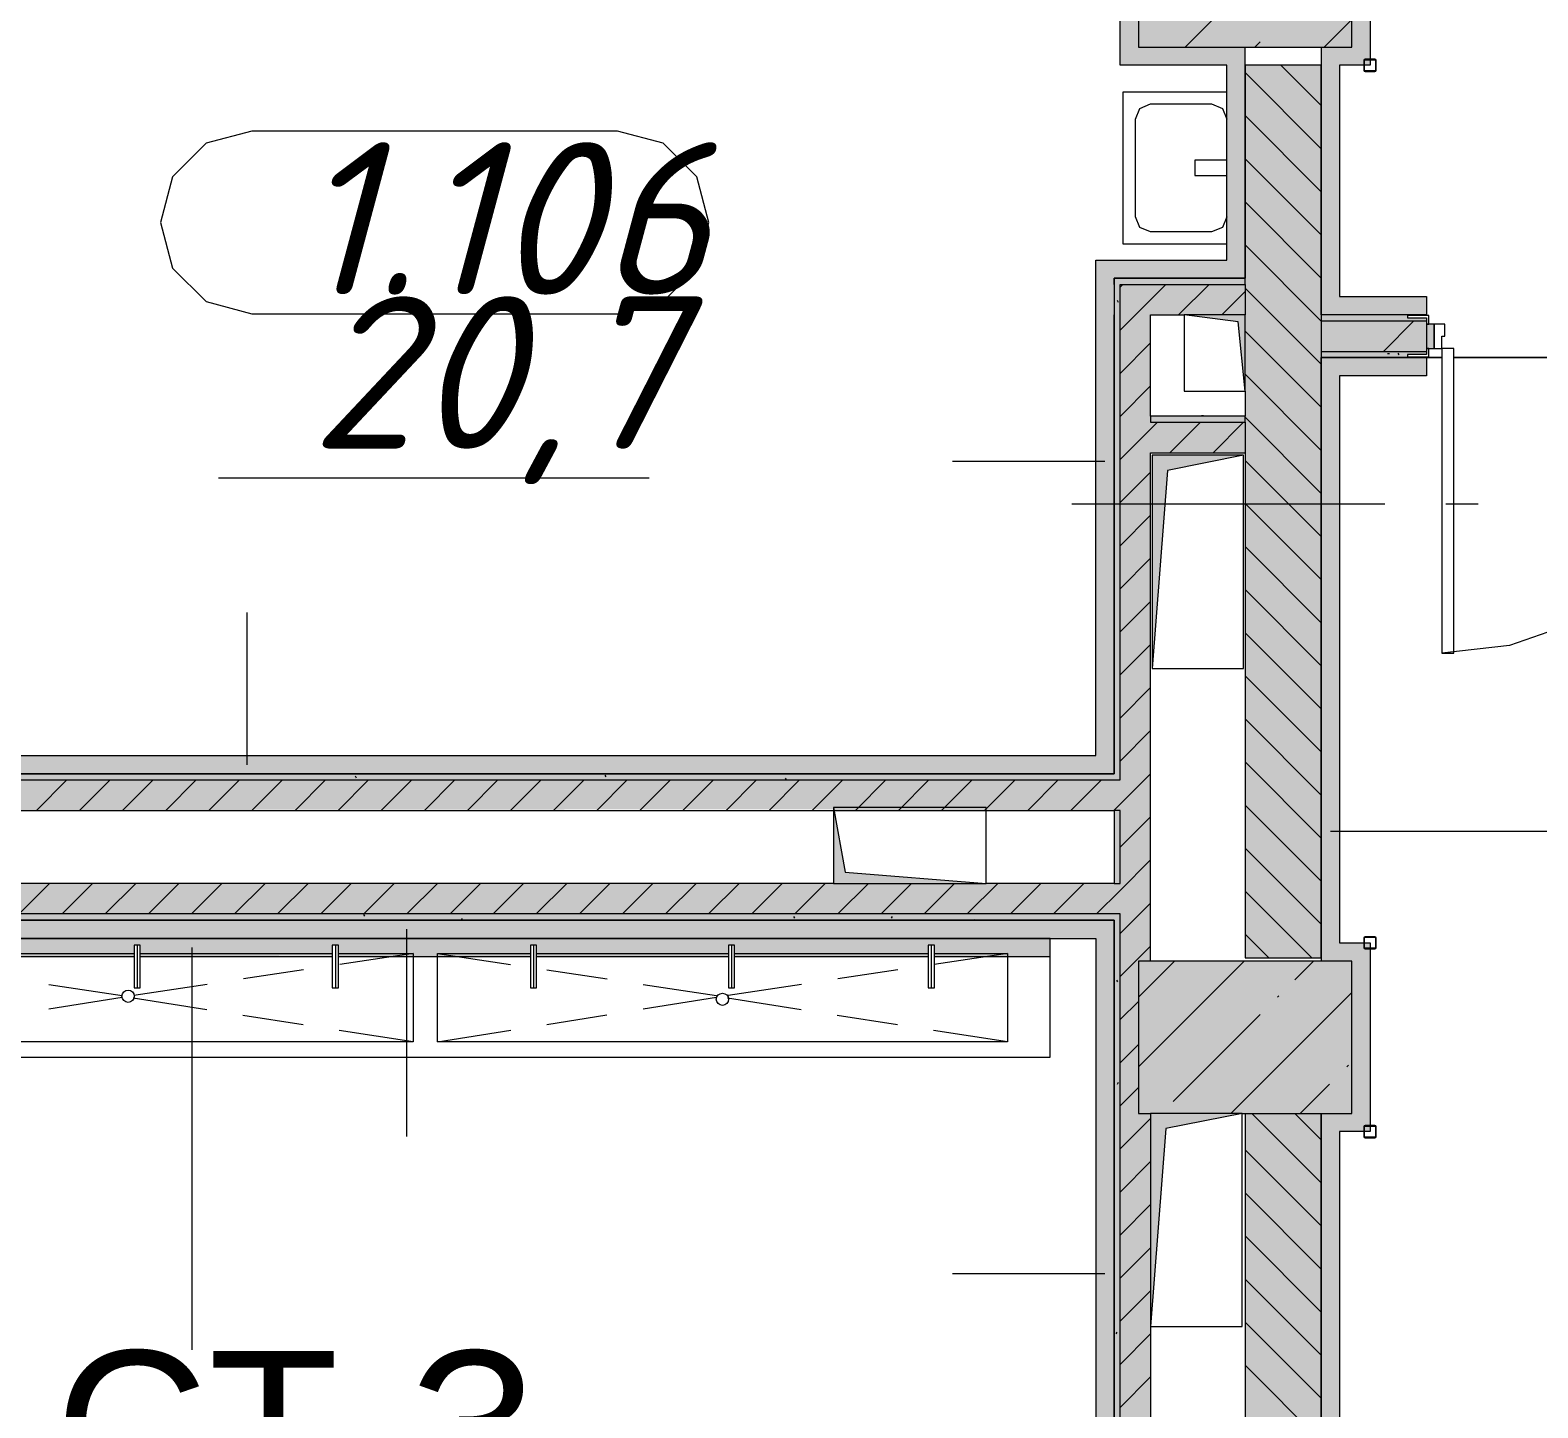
# Model space of a CAD drawing. Header units: millimetres. Extents: x -537608 to 253996, y -217170 to 186033.
# Drawn here: x -286613 to -281666, y -151667 to -147145 of the extents above; entities that cross this region are included whole.
import ezdxf

# ---------------------------------------------------------------- set-up
doc = ezdxf.new("R2010")
doc.units = ezdxf.units.MM
doc.layers.add('PDF _Геометрия', color=7, linetype='Continuous')
doc.layers.add('PDF _Текст', color=7, linetype='Continuous')
doc.layers.add('PDF _Сплошная заливка', color=7, linetype='Continuous', true_color=0xffffff)
doc.styles.add('PDF GOST-Common', font='arial.ttf')
doc.styles.add('PDF ISOCPEUR Italic', font='isocpeui.ttf')

msp = doc.modelspace()

# ---------------------------------------------------------------- hatches: boundary and pattern name
at = {"layer": 'PDF _Сплошная заливка', "true_color": 0xfef929, "transparency": 33554559}
h = msp.add_hatch(color=2, dxfattribs=at)
h.paths.add_polyline_path([(-282216.1702, -147259.9791), (-282216.1702, -146501.6309), (-282276.1709, -146501.6309), (-282276.1709, -147259.9791)], flags=0)
h.paths.add_polyline_path([(-282276.1709, -145401.6304), (-282216.1702, -145401.6304), (-282216.1702, -142939.9785), (-282276.1709, -142939.9785), (-282276.1709, -143995.7165)], flags=0)
at = {"layer": 'PDF _Сплошная заливка', "transparency": 33554559}
for points in [[(-282276.1709, -147199.9806), (-282276.1709, -146699.9783), (-282976.1719, -146699.9783), (-282976.1719, -147199.9806), (-282482.8826, -147199.9806)], [(-282482.8826, -150189.9804), (-282376.1714, -150189.9804), (-282376.1714, -147259.9791), (-282626.1703, -147259.9791), (-282626.1703, -150189.9804)], [(-282626.1703, -147979.1478), (-282626.1703, -147959.149), (-283056.1714, -147959.149), (-283056.1714, -147979.1478), (-283036.1704, -147979.1478)], [(-282826.1712, -148079.1483), (-282626.1703, -148079.1483), (-282626.1703, -147979.1478), (-283036.1704, -147979.1478), (-283036.1704, -148079.1483), (-282936.1721, -148079.1483)], [(-282936.1721, -151899.9798), (-282936.1721, -150699.9809), (-282976.1719, -150699.9809), (-282976.1719, -150199.9809), (-282936.1721, -150199.9809), (-282936.1721, -148079.1483), (-283036.1704, -148079.1483), (-283036.1704, -151899.9798)], [(-284169.4213, -149605.5243), (-283056.1714, -149605.5243), (-283056.1714, -149585.5254), (-287606.1721, -149585.5254), (-287606.1721, -149605.5243), (-285855.9599, -149605.5243)], [(-283036.1704, -149705.5247), (-283036.1704, -149605.5243), (-287626.1731, -149605.5243), (-287626.1731, -149705.5247), (-283976.172, -149701.6408), (-283974.4066, -149705.5247), (-283056.1714, -149705.5247)], [(-283036.1704, -150045.5258), (-283036.1704, -149945.5254), (-288026.1727, -149945.5254), (-288026.1727, -150045.5258), (-283056.1714, -150045.5258)], [(-282482.8826, -150699.9809), (-282276.1709, -150699.9809), (-282276.1709, -150199.9809), (-282976.1719, -150199.9809), (-282976.1719, -150699.9809), (-282636.1708, -150699.9809)], [(-282376.1714, -151899.9798), (-282376.1714, -150699.9809), (-282626.1703, -150699.9809), (-282626.1703, -151899.9798), (-282482.8826, -151899.9798)]]:
    msp.add_hatch(color=256, dxfattribs=at).paths.add_polyline_path(points)
at = {"layer": 'PDF _Сплошная заливка', "true_color": 0xff7d7d, "transparency": 33554559}
for points in [[(-282686.171, -147259.9791), (-282626.1703, -147259.9791), (-282626.1703, -147199.9806), (-282976.1719, -147199.9806), (-282976.1719, -147259.9791)], [(-282686.171, -147959.149), (-282686.171, -147899.1483), (-283116.1721, -147899.1483), (-283116.1721, -147959.149), (-283056.1714, -147959.149)], [(-283116.1721, -149585.5254), (-283056.1714, -149585.5254), (-283056.1714, -147959.149), (-283116.1721, -147959.149), (-283116.1721, -149525.5248)], [(-283116.1721, -149585.5254), (-283116.1721, -149525.5248), (-287546.1736, -149525.5248), (-287542.4985, -149585.5254), (-284169.4213, -149585.5254)]]:
    msp.add_hatch(color=11, dxfattribs=at).paths.add_polyline_path(points)
at = {"layer": 'PDF _Сплошная заливка', "true_color": 0xfef929, "transparency": 33554559}
for points in [[(-282316.1707, -147259.9791), (-282276.1709, -147259.9791), (-282276.1709, -147199.9806), (-282376.1714, -147199.9806), (-282376.1714, -147259.9791)], [(-282276.1709, -150699.9809), (-282216.1702, -150699.9809), (-282216.1702, -150139.9802), (-282276.1709, -150139.9802), (-282276.1709, -150199.9809)], [(-282276.1709, -150759.9795), (-282216.1702, -150759.9795), (-282216.1702, -150699.9809), (-282316.1707, -150699.9809), (-282316.1707, -150759.9795)]]:
    msp.add_hatch(color=2, dxfattribs=at).paths.add_polyline_path(points)
at = {"layer": 'PDF _Сплошная заливка', "transparency": 33554559}
h = msp.add_hatch(color=256, dxfattribs=at)
h.paths.add_polyline_path([(-283056.1714, -151899.9798), (-283036.1704, -151899.9798), (-283036.1704, -150045.5258), (-283056.1714, -150045.5258), (-283056.1714, -151128.1219)], flags=0)
h.paths.add_polyline_path([(-283036.1704, -149945.5254), (-283036.1704, -149705.5247), (-283056.1714, -149705.5247), (-283056.1714, -149945.5254)], flags=0)
h.paths.add_polyline_path([(-283036.1704, -149605.5243), (-283036.1704, -147979.1478), (-283056.1714, -147979.1478), (-283056.1714, -149605.5243)], flags=0)
at = {"layer": 'PDF _Сплошная заливка', "true_color": 0xfef929, "transparency": 33554559}
h = msp.add_hatch(color=2, dxfattribs=at)
h.paths.add_polyline_path([(-280541.1391, -148079.1483), (-280541.1391, -148019.1497), (-280931.1706, -148019.1497), (-280931.1706, -148079.1483), (-280796.344, -148079.1483)], flags=0)
h.paths.add_polyline_path([(-282031.1711, -148079.1483), (-282031.1711, -148019.1497), (-282316.1707, -148019.1497), (-282316.1707, -148079.1483), (-282061.2479, -148079.1483)], flags=0)
at = {"layer": 'PDF _Сплошная заливка', "true_color": 0xe2e2e2, "transparency": 33554559}
for points in [[(-282626.1703, -148329.1494), (-282626.1703, -148079.1483), (-282826.1712, -148079.1483), (-282648.6709, -148101.6488), (-282631.5097, -148275.1597)], [(-282936.1721, -151399.9798), (-282886.1719, -150749.9812), (-282636.1708, -150699.9809), (-282936.1721, -150699.9809), (-282936.1721, -151128.1219)]]:
    msp.add_hatch(color=254, dxfattribs=at).paths.add_polyline_path(points)
at = {"layer": 'PDF _Сплошная заливка', "transparency": 33554559}
h = msp.add_hatch(color=256, dxfattribs=at)
h.paths.add_polyline_path([(-280461.1396, -148099.1492), (-280461.1396, -148079.1483), (-280869.1698, -148081.1484), (-280869.1698, -148089.1487), (-280931.1706, -148089.1487), (-280931.1706, -148099.1492), (-280796.344, -148099.1492)], flags=0)
h.paths.add_polyline_path([(-277423.2667, -148099.1492), (-276666.1694, -148099.1492), (-276666.1694, -148079.1483), (-279941.1386, -148079.1483), (-279941.1386, -148099.1492), (-279109.8053, -148099.1492)], flags=0)
h.paths.add_polyline_path([(-280361.1392, -148099.1492), (-280041.1391, -148099.1492), (-280041.1391, -148079.1483), (-280361.1392, -148079.1483)], flags=0)
h.paths.add_polyline_path([(-282093.172, -148099.1492), (-282031.1711, -148099.1492), (-282031.1711, -148089.1487), (-282093.172, -148089.1487), (-282093.172, -148081.1484), (-282376.1714, -148079.1483), (-282376.1714, -148099.1492)], flags=0)
h = msp.add_hatch(color=256, dxfattribs=at)
h.paths.add_polyline_path([(-277423.2667, -148199.1496), (-276646.1684, -148199.1496), (-276646.1684, -148099.1492), (-280931.1706, -148099.1492), (-280931.1706, -148199.1496), (-278511.187, -148199.1496)], flags=0)
h.paths.add_polyline_path([(-282061.2479, -148199.1496), (-282031.1711, -148199.1496), (-282031.1711, -148099.1492), (-282376.1714, -148099.1492), (-282376.1714, -148199.1496)], flags=0)
h = msp.add_hatch(color=256, dxfattribs=at)
h.paths.add_polyline_path([(-277423.2667, -148219.1484), (-277166.1694, -148219.1484), (-277166.1694, -148199.1496), (-278511.187, -148199.1496), (-278511.187, -148219.1484), (-278431.1854, -148219.1484)], flags=0)
h.paths.add_polyline_path([(-276666.1694, -148219.1484), (-276666.1694, -148199.1496), (-277066.169, -148199.1496), (-277066.169, -148219.1484), (-277028.6688, -148219.1484)], flags=0)
h.paths.add_polyline_path([(-280869.1698, -148219.1484), (-279581.1861, -148219.1484), (-279581.1861, -148199.1496), (-280931.1706, -148199.1496), (-280931.1706, -148209.1479), (-280869.1698, -148209.1479), (-280869.1698, -148217.1483), (-280927.1704, -148219.1484)], flags=0)
h.paths.add_polyline_path([(-279481.1857, -148219.1484), (-278611.1874, -148217.4928), (-278611.1874, -148199.1496), (-279481.1857, -148199.1496)], flags=0)
h.paths.add_polyline_path([(-282376.1714, -148219.1484), (-282093.172, -148217.1483), (-282093.172, -148209.1479), (-282031.1711, -148209.1479), (-282031.1711, -148199.1496), (-282376.1714, -148199.1496)], flags=0)
at = {"layer": 'PDF _Сплошная заливка', "true_color": 0xfef929, "transparency": 33554559}
h = msp.add_hatch(color=2, dxfattribs=at)
h.paths.add_polyline_path([(-279661.1878, -148279.1491), (-279601.1871, -148275.1597), (-279601.1871, -148219.1484), (-280931.1706, -148219.1484), (-280931.1706, -148279.1491), (-280796.344, -148279.1491)], flags=0)
h.paths.add_polyline_path([(-282031.1711, -148279.1491), (-282031.1711, -148219.1484), (-282316.1707, -148219.1484), (-282316.1707, -148279.1491)], flags=0)
at = {"layer": 'PDF _Сплошная заливка', "transparency": 33554559}
h = msp.add_hatch(color=256, dxfattribs=at)
h.paths.add_polyline_path([(-283056.1714, -150065.5246), (-283056.1714, -150045.5258), (-287596.5205, -150045.5258), (-287596.5205, -150065.5246), (-284169.4213, -150065.5246)], flags=0)
h.paths.add_polyline_path([(-287696.5209, -150065.5246), (-287696.5209, -150045.5258), (-288026.1727, -150045.5258), (-288026.1727, -150065.5246)], flags=0)
at = {"layer": 'PDF _Сплошная заливка', "true_color": 0x72baa6, "transparency": 33554559}
msp.add_hatch(color=123, dxfattribs=at).paths.add_polyline_path([(-283116.1721, -150125.5253), (-283056.1714, -150125.5253), (-283056.1714, -150065.5246), (-287576.5216, -150065.5246), (-287576.5216, -150125.5253), (-283266.1706, -150125.5253)])
at = {"layer": 'PDF _Сплошная заливка', "true_color": 0xc4f1f5, "transparency": 33554559}
msp.add_hatch(color=254, dxfattribs=at).paths.add_polyline_path([(-284169.4213, -150185.5238), (-283665.8516, -150185.5238), (-283665.8516, -150147.4725), (-283645.8506, -150147.4725), (-283645.8506, -150185.5238), (-283266.1706, -150185.5238), (-283266.1706, -150125.5253), (-287366.5203, -150125.5253), (-287366.5203, -150185.5238), (-286971.3088, -150185.5238), (-286971.3088, -150147.4725), (-286951.3079, -150147.4725), (-286951.3079, -150185.5238), (-286271.3079, -150185.5238), (-286271.3079, -150147.4725), (-286251.3069, -150147.4725), (-286251.3069, -150185.5238), (-285621.3072, -150181.8638), (-285621.3072, -150147.4725), (-285601.3083, -150147.4725), (-285601.3083, -150185.5238), (-284971.3065, -150185.5238), (-284971.3065, -150147.4725), (-284951.3077, -150147.4725), (-284951.3077, -150185.5238), (-284321.3079, -150185.5238), (-284321.3079, -150147.4725), (-284301.3069, -150151.2725), (-284301.3069, -150185.5238)])

# ---------------------------------------------------------------- linework, layer by layer
at = {"layer": 'PDF _Геометрия', "lineweight": 9}
for p, q in [((-282216.1702, -146501.6309), (-282216.1702, -147259.9791)), ((-283036.1704, -147259.9791), (-283036.1704, -146699.6317)), ((-282976.1719, -146699.9783), (-282976.1719, -147199.9806)), ((-282822.8083, -147199.9806), (-282322.8082, -146699.9783)), ((-282276.1709, -147199.9806), (-282276.1709, -146699.9783)), ((-282366.6101, -147199.9806), (-282276.1709, -147109.5392)), ((-282976.1719, -147199.9806), (-282276.1709, -147199.9806)), ((-282626.1703, -147259.9791), (-282626.1703, -147199.9806)), ((-282594.7092, -147199.9806), (-282577.2401, -147182.5115)), ((-282376.1714, -147199.9806), (-282376.1714, -147259.9791)), ((-282976.1719, -147259.9791), (-283036.1704, -147259.9791)), ((-282686.171, -147259.9791), (-282976.1719, -147259.9791)), ((-282686.171, -147899.1483), (-282686.171, -147259.9791)), ((-282376.1714, -147259.9791), (-282626.1703, -147259.9791)), ((-282626.1703, -147259.9791), (-282626.1703, -147959.149)), ((-282626.1703, -147959.149), (-282626.1703, -147259.9791)), ((-282376.1714, -147392.4138), (-282508.6039, -147259.9791)), ((-282376.1714, -148079.1483), (-282376.1714, -147259.9791)), ((-282376.1714, -147259.9791), (-282376.1714, -148079.1483)), ((-282276.1709, -147259.9791), (-282316.1707, -147259.9791)), ((-282316.1707, -147259.9791), (-282316.1707, -148019.1497)), ((-282216.1702, -147259.9791), (-282276.1709, -147259.9791)), ((-282235, -147241.1515), (-282236.1712, -147243.9805)), ((-282236.1712, -147243.9805), (-282236.1712, -147275.9798)), ((-282232.171, -147239.9803), (-282235, -147241.1515)), ((-282234.1711, -147243.9805), (-282233.5855, -147242.566)), ((-282234.1711, -147275.9798), (-282234.1711, -147243.9805)), ((-282233.5855, -147242.566), (-282232.171, -147241.9804)), ((-282200.1716, -147239.9803), (-282232.171, -147239.9803)), ((-282232.171, -147241.9804), (-282200.1716, -147241.9804)), ((-282197.3427, -147241.1515), (-282200.1716, -147239.9803)), ((-282200.1716, -147241.9804), (-282198.7572, -147242.566)), ((-282198.7572, -147242.566), (-282198.1715, -147243.9805)), ((-282198.1715, -147243.9805), (-282198.1715, -147275.9798)), ((-282196.1714, -147243.9805), (-282197.3427, -147241.1515)), ((-282196.1714, -147275.9798), (-282196.1714, -147243.9805)), ((-282376.1714, -147533.8349), (-282626.1703, -147283.8338)), ((-282236.1712, -147275.9798), (-282235, -147278.8088)), ((-282235, -147278.8088), (-282232.171, -147279.9801)), ((-282233.5855, -147277.3943), (-282234.1711, -147275.9798)), ((-282232.171, -147277.98), (-282233.5855, -147277.3943)), ((-282200.1716, -147277.98), (-282232.171, -147277.98)), ((-282232.171, -147279.9801), (-282200.1716, -147279.9801)), ((-282198.7572, -147277.3943), (-282200.1716, -147277.98)), ((-282200.1716, -147279.9801), (-282197.3427, -147278.8088)), ((-282198.1715, -147275.9798), (-282198.7572, -147277.3943)), ((-282197.3427, -147278.8088), (-282196.1714, -147275.9798)), ((-282376.1714, -147675.2561), (-282626.1703, -147425.2549)), ((-282376.1714, -147816.6772), (-282626.1703, -147566.6783)), ((-282376.1714, -147958.0984), (-282626.1703, -147708.0994)), ((-282376.1714, -148099.5195), (-282626.1703, -147849.5205)), ((-283116.1721, -147959.149), (-283116.1721, -147899.1483)), ((-283116.1721, -147899.1483), (-282686.171, -147899.1483)), ((-283116.1721, -149525.5248), (-283116.1721, -147959.149)), ((-282626.1703, -147959.149), (-283056.1714, -147959.149)), ((-283056.1714, -147959.149), (-283056.1714, -147979.1478)), ((-283056.1714, -147979.1478), (-283056.1714, -147959.149)), ((-283056.1714, -147959.149), (-282686.171, -147959.149)), ((-282686.171, -147959.149), (-282626.1703, -147959.149)), ((-282626.1703, -147979.1478), (-282626.1703, -147959.149)), ((-283056.1714, -147979.1478), (-283056.1714, -148079.1483)), ((-283036.1704, -147988.1924), (-283027.128, -147979.1478)), ((-283036.1704, -148079.1483), (-283036.1704, -147979.1478)), ((-283036.1704, -147979.1478), (-282626.1703, -147979.1478)), ((-282985.7073, -148079.1483), (-282885.7069, -147979.1478)), ((-282844.284, -148079.1483), (-282744.2858, -147979.1478)), ((-282702.8629, -148079.1483), (-282626.1703, -148002.4557)), ((-282626.1703, -147979.1478), (-282626.1703, -148079.1483)), ((-282376.1714, -148240.9406), (-282626.1703, -147990.9417)), ((-282316.1707, -148019.1497), (-282031.1711, -148019.1497)), ((-282031.1711, -148019.1497), (-282031.1711, -148079.1483)), ((-283056.1714, -148079.1483), (-283056.1714, -149585.5254)), ((-283056.1714, -149585.5254), (-283056.1714, -148079.1483)), ((-283036.1704, -148129.6135), (-282985.7073, -148079.1483)), ((-283036.1704, -149605.5243), (-283036.1704, -148079.1483)), ((-282936.1721, -148411.7066), (-282936.1721, -148079.1483)), ((-282936.1721, -148079.1483), (-282826.1712, -148079.1483)), ((-282316.1707, -148079.1483), (-282376.1714, -148079.1483)), ((-282316.1707, -148079.1483), (-282376.1714, -148079.1483)), ((-282376.1714, -148079.1483), (-282376.1714, -148099.1492)), ((-282376.1714, -148099.1492), (-282031.1711, -148099.1492)), ((-282376.1714, -148099.1492), (-282376.1714, -148199.1496)), ((-282031.1711, -148079.1483), (-282316.1707, -148079.1483)), ((-282031.1711, -148079.1483), (-282316.1707, -148079.1483)), ((-282172.3253, -148199.1496), (-282072.3249, -148099.1492)), ((-282023.1708, -148081.1484), (-282093.172, -148081.1484)), ((-282093.172, -148081.1484), (-282093.172, -148089.1487)), ((-282093.172, -148089.1487), (-282031.1711, -148089.1487)), ((-282031.1711, -148089.1487), (-282031.1711, -148109.1497)), ((-282031.1711, -148109.1497), (-282023.1708, -148109.1497)), ((-282006.171, -148109.1497), (-282031.1711, -148109.1497)), ((-282031.1711, -148109.1497), (-282031.1711, -148189.1491)), ((-282023.1708, -148109.1497), (-282023.1708, -148081.1484)), ((-281971.1704, -148109.1497), (-282006.171, -148109.1497)), ((-282006.171, -148109.1497), (-282006.171, -148189.1491)), ((-282006.171, -148189.1491), (-282006.171, -148109.1497)), ((-281971.1704, -148149.1494), (-281971.1704, -148109.1497)), ((-282376.1714, -148382.3639), (-282626.1703, -148132.3628)), ((-281981.1709, -148189.1491), (-281981.1709, -148149.1494)), ((-281981.1709, -148149.1494), (-281971.1704, -148149.1494)), ((-283036.1704, -148271.0346), (-282936.1721, -148171.0342)), ((-282376.1714, -148199.1496), (-282376.1714, -148219.1484)), ((-282376.1714, -148199.1496), (-282031.1711, -148199.1496)), ((-282031.1711, -148209.1479), (-282093.172, -148209.1479)), ((-282093.172, -148209.1479), (-282093.172, -148217.1483)), ((-282023.1708, -148189.1491), (-282031.1711, -148189.1491)), ((-282031.1711, -148189.1491), (-282031.1711, -148209.1479)), ((-282031.1711, -148189.1491), (-282006.171, -148189.1491)), ((-282023.1708, -148217.1483), (-282023.1708, -148189.1491)), ((-282006.171, -148189.1491), (-281981.1709, -148189.1491)), ((-281941.1712, -148189.1491), (-281981.1709, -148189.1491)), ((-281981.1709, -148189.1491), (-281981.1709, -149189.1493)), ((-281941.1712, -149189.1493), (-281941.1712, -148189.1491)), ((-282376.1714, -150139.9802), (-282376.1714, -148219.1484)), ((-282376.1714, -148219.1484), (-282316.1707, -148219.1484)), ((-282316.1707, -148219.1484), (-282376.1714, -148219.1484)), ((-282376.1714, -148219.1484), (-282376.1714, -150139.9802)), ((-282316.1707, -148219.1484), (-282031.1711, -148219.1484)), ((-282031.1711, -148219.1484), (-282316.1707, -148219.1484)), ((-282093.172, -148217.1483), (-282023.1708, -148217.1483)), ((-282031.1711, -148219.1484), (-282031.1711, -148279.1491)), ((-283036.1704, -148412.4558), (-282936.1721, -148312.4575)), ((-282376.1714, -148523.7851), (-282626.1703, -148273.784)), ((-282031.1711, -148279.1491), (-282316.1707, -148279.1491)), ((-282316.1707, -148279.1491), (-282316.1707, -150139.9802)), ((-282626.1703, -148329.1494), (-282626.1703, -148411.7066)), ((-282626.1703, -148411.7066), (-282936.1721, -148411.7066)), ((-282936.1721, -148411.7066), (-282936.1721, -148431.7075)), ((-282626.1703, -148431.7075), (-282626.1703, -148411.7066)), ((-283036.1704, -148553.8769), (-282936.1721, -148453.8786)), ((-282936.1721, -148453.8786), (-282914.001, -148431.7075)), ((-282936.1721, -148431.7075), (-282626.1703, -148431.7075)), ((-282872.5782, -148531.708), (-282772.5799, -148431.7075)), ((-282731.157, -148531.708), (-282631.1588, -148431.7075)), ((-282376.1714, -148665.2062), (-282626.1703, -148415.2051)), ((-282626.1703, -148431.7075), (-282626.1703, -148531.708)), ((-283086.1706, -148560.8547), (-283586.1707, -148560.8547)), ((-282936.1721, -150199.9809), (-282936.1721, -148531.708)), ((-282936.1721, -148531.708), (-282626.1703, -148531.708)), ((-282626.1703, -148531.708), (-282626.1703, -150189.9804)), ((-282376.1714, -148806.6273), (-282626.1703, -148556.6262)), ((-283036.1704, -148695.3002), (-282936.1721, -148595.2997)), ((-282376.1714, -148948.0484), (-282626.1703, -148698.0495)), ((-283036.1704, -148836.7213), (-282936.1721, -148736.7209)), ((-282376.1714, -149089.4696), (-282626.1703, -148839.4707)), ((-283036.1704, -148978.1425), (-282936.1721, -148878.1421)), ((-282376.1714, -149230.8908), (-282626.1703, -148980.8918)), ((-285900.8813, -149555.5241), (-285900.8813, -149055.524)), ((-283036.1704, -149119.5636), (-282936.1721, -149019.5632)), ((-281547.286, -149090.1176), (-281758.6501, -149164.0781)), ((-282376.1714, -149372.3119), (-282626.1703, -149122.3129)), ((-283036.1704, -149260.9847), (-282936.1721, -149160.9843)), ((-281758.6501, -149164.0781), (-281981.1709, -149189.1493)), ((-281981.1709, -149189.1493), (-281941.1712, -149189.1493)), ((-283036.1704, -149402.4059), (-282936.1721, -149302.4054)), ((-282376.1714, -149513.733), (-282626.1703, -149263.7341)), ((-283036.1704, -149543.8271), (-282936.1721, -149443.8266)), ((-282376.1714, -149655.1542), (-282626.1703, -149405.1553)), ((-287546.1736, -149525.5248), (-283116.1721, -149525.5248)), ((-282376.1714, -149796.5775), (-282626.1703, -149546.5764)), ((-283116.1721, -149585.5254), (-287546.1736, -149585.5254)), ((-287546.1736, -149585.5254), (-283116.1721, -149585.5254)), ((-283056.1714, -149585.5254), (-283116.1721, -149585.5254)), ((-283116.1721, -149585.5254), (-283056.1714, -149585.5254)), ((-283036.1704, -149685.2482), (-282936.1721, -149585.2477)), ((-287606.1721, -149605.5243), (-283056.1714, -149605.5243)), ((-286591.9819, -149705.5247), (-286491.9814, -149605.5243)), ((-286450.5608, -149705.5247), (-286350.5603, -149605.5243)), ((-286309.1396, -149705.5247), (-286209.1392, -149605.5243)), ((-286167.7184, -149705.5247), (-286067.718, -149605.5243)), ((-286026.2973, -149705.5247), (-285926.2969, -149605.5243)), ((-285884.8762, -149705.5247), (-285784.8758, -149605.5243)), ((-285743.4551, -149705.5247), (-285643.4546, -149605.5243)), ((-285602.0317, -149705.5247), (-285502.0334, -149605.5243)), ((-285460.6106, -149705.5247), (-285360.6102, -149605.5243)), ((-285319.1895, -149705.5247), (-285219.1891, -149605.5243)), ((-285177.7684, -149705.5247), (-285077.7679, -149605.5243)), ((-285036.3472, -149705.5247), (-284936.3467, -149605.5243)), ((-284894.9261, -149705.5247), (-284794.9256, -149605.5243)), ((-284753.5049, -149705.5247), (-284653.5045, -149605.5243)), ((-284612.0838, -149705.5247), (-284512.0834, -149605.5243)), ((-284470.6605, -149705.5247), (-284370.6622, -149605.5243)), ((-284329.2393, -149705.5247), (-284229.2389, -149605.5243)), ((-284187.8182, -149705.5247), (-284087.8178, -149605.5243)), ((-284046.3971, -149705.5247), (-283946.3967, -149605.5243)), ((-283904.9759, -149705.5247), (-283804.9755, -149605.5243)), ((-283763.5548, -149705.5247), (-283663.5543, -149605.5243)), ((-283622.1337, -149705.5247), (-283522.1332, -149605.5243)), ((-283480.7125, -149705.5247), (-283380.7121, -149605.5243)), ((-283339.2892, -149705.5247), (-283239.291, -149605.5243)), ((-283197.8681, -149705.5247), (-283097.8676, -149605.5243)), ((-283056.1714, -149605.5243), (-283036.1704, -149605.5243)), ((-283056.4469, -149705.5247), (-283036.1704, -149685.2482)), ((-282376.1714, -149937.9986), (-282626.1703, -149687.9975)), ((-287606.1721, -149705.5247), (-283976.172, -149705.5247)), ((-283974.4066, -149705.5247), (-283056.1714, -149705.5247)), ((-283056.1714, -149705.5247), (-283056.1714, -149945.5254)), ((-283036.1704, -149705.5247), (-283056.1714, -149705.5247)), ((-283036.1704, -149945.5254), (-283036.1704, -149705.5247)), ((-283036.1704, -149826.6693), (-282936.1721, -149726.671)), ((-282346.1721, -149773.8487), (-281363.1158, -149773.8487)), ((-282376.1714, -150079.4197), (-282626.1703, -149829.4186)), ((-283036.1704, -149968.0926), (-282936.1721, -149868.0921)), ((-283976.172, -149945.5254), (-288026.1727, -149945.5254)), ((-286649.1407, -150045.5258), (-286549.1403, -149945.5254)), ((-286507.7174, -150045.5258), (-286407.7191, -149945.5254)), ((-286366.2962, -150045.5258), (-286266.2979, -149945.5254)), ((-286224.8751, -150045.5258), (-286124.8747, -149945.5254)), ((-286083.454, -150045.5258), (-285983.4535, -149945.5254)), ((-285942.0328, -150045.5258), (-285842.0324, -149945.5254)), ((-285800.6117, -150045.5258), (-285700.6112, -149945.5254)), ((-285659.1905, -150045.5258), (-285559.1901, -149945.5254)), ((-285517.7694, -150045.5258), (-285417.769, -149945.5254)), ((-285376.3461, -150045.5258), (-285276.3479, -149945.5254)), ((-285234.925, -150045.5258), (-285134.9267, -149945.5254)), ((-285093.5038, -150045.5258), (-284993.5034, -149945.5254)), ((-284952.0827, -150045.5258), (-284852.0823, -149945.5254)), ((-284810.6616, -150045.5258), (-284710.6612, -149945.5254)), ((-284669.2404, -150045.5258), (-284569.24, -149945.5254)), ((-284527.8193, -150045.5258), (-284427.8188, -149945.5254)), ((-284386.3982, -150045.5258), (-284286.3977, -149945.5254)), ((-284244.9749, -150045.5258), (-284144.9766, -149945.5254)), ((-284103.5537, -150045.5258), (-284003.5554, -149945.5254)), ((-283962.1326, -150045.5258), (-283862.1321, -149945.5254)), ((-283820.7114, -150045.5258), (-283720.711, -149945.5254)), ((-283679.2903, -150045.5258), (-283579.2899, -149945.5254)), ((-283537.8692, -150045.5258), (-283437.8687, -149945.5254)), ((-283056.1714, -149945.5254), (-283476.1719, -149945.5254)), ((-283396.448, -150045.5258), (-283296.4476, -149945.5254)), ((-283255.0269, -150045.5258), (-283155.0264, -149945.5254)), ((-283056.1714, -149945.5254), (-283036.1704, -149945.5254)), ((-283113.6036, -150045.5258), (-283036.1704, -149968.0926)), ((-282407.0319, -150189.9804), (-282626.1703, -149970.8398)), ((-283056.1714, -150045.5258), (-287596.5205, -150045.5258)), ((-283036.1704, -150045.5258), (-283056.1714, -150045.5258)), ((-283036.1704, -150109.5138), (-282936.1721, -150009.5133)), ((-283036.1704, -151899.9798), (-283036.1704, -150045.5258)), ((-283056.1714, -150065.5246), (-287576.5216, -150065.5246)), ((-287576.5216, -150065.5246), (-283056.1714, -150065.5246)), ((-283056.1714, -150125.5253), (-283056.1714, -150065.5246)), ((-283056.1714, -150065.5246), (-283056.1714, -150125.5253)), ((-287366.5203, -150125.5253), (-283266.1706, -150125.5253)), ((-285378.1589, -150095.5239), (-285378.1589, -150775.3279)), ((-283266.1706, -150125.5253), (-283116.1721, -150125.5253)), ((-283116.1721, -150125.5253), (-283116.1721, -151839.9813)), ((-283056.1714, -151899.9798), (-283056.1714, -150125.5253)), ((-283056.1714, -150125.5253), (-283056.1714, -151899.9798)), ((-282548.453, -150189.9804), (-282626.1703, -150112.2631)), ((-282376.1714, -150189.9804), (-282376.1714, -150139.9802)), ((-282376.1714, -150139.9802), (-282376.1714, -150199.9809)), ((-282316.1707, -150139.9802), (-282276.1709, -150139.9802)), ((-282276.1709, -150139.9802), (-282216.1702, -150139.9802)), ((-282235, -150121.1526), (-282236.1712, -150123.9795)), ((-282236.1712, -150123.9795), (-282236.1712, -150155.981)), ((-282232.171, -150119.9793), (-282235, -150121.1526)), ((-282234.1711, -150123.9795), (-282233.5855, -150122.5649)), ((-282234.1711, -150155.981), (-282234.1711, -150123.9795)), ((-282233.5855, -150122.5649), (-282232.171, -150121.9794)), ((-282200.1716, -150119.9793), (-282232.171, -150119.9793)), ((-282232.171, -150121.9794), (-282200.1716, -150121.9794)), ((-282216.1702, -150139.9802), (-282216.1702, -150699.9809)), ((-282197.3427, -150121.1526), (-282200.1716, -150119.9793)), ((-282200.1716, -150121.9794), (-282198.7572, -150122.5649)), ((-282198.7572, -150122.5649), (-282198.1715, -150123.9795)), ((-282198.1715, -150123.9795), (-282198.1715, -150155.981)), ((-282196.1714, -150123.9795), (-282197.3427, -150121.1526)), ((-282196.1714, -150155.981), (-282196.1714, -150123.9795)), ((-286081.8952, -150155.5245), (-286081.8952, -151475.951)), ((-283036.1704, -150250.9349), (-282936.1721, -150150.9345)), ((-282626.1703, -150189.9804), (-282376.1714, -150189.9804)), ((-282236.1712, -150155.981), (-282235, -150158.8078)), ((-282235, -150158.8078), (-282232.171, -150159.9811)), ((-282233.5855, -150157.3933), (-282234.1711, -150155.981)), ((-282232.171, -150157.9811), (-282233.5855, -150157.3933)), ((-282200.1716, -150157.9811), (-282232.171, -150157.9811)), ((-282232.171, -150159.9811), (-282200.1716, -150159.9811)), ((-282198.7572, -150157.3933), (-282200.1716, -150157.9811)), ((-282200.1716, -150159.9811), (-282197.3427, -150158.8078)), ((-282198.1715, -150155.981), (-282198.7572, -150157.3933)), ((-282197.3427, -150158.8078), (-282196.1714, -150155.981)), ((-282976.1719, -150546.7229), (-282629.4299, -150199.9809)), ((-282976.1719, -150318.6238), (-282857.5268, -150199.9809)), ((-282276.1709, -150199.9809), (-282976.1719, -150199.9809)), ((-282976.1719, -150199.9809), (-282976.1719, -150699.9809)), ((-282463.1917, -150261.8417), (-282401.3308, -150199.9809)), ((-282276.1709, -150699.9809), (-282276.1709, -150199.9809)), ((-283036.1704, -150392.356), (-282976.1719, -150332.3553)), ((-282673.2318, -150699.9809), (-282276.1709, -150302.9202)), ((-282520.217, -150318.8671), (-282515.474, -150314.1241)), ((-282862.3645, -150661.0147), (-282577.2401, -150375.8902)), ((-283036.1704, -150533.7771), (-282976.1719, -150473.7765)), ((-282292.1179, -150546.964), (-282287.377, -150542.2232)), ((-283036.1704, -150675.1983), (-282976.1719, -150615.1976)), ((-282445.1327, -150699.9809), (-282349.1432, -150603.9893)), ((-283036.1704, -150816.6195), (-282936.1721, -150716.619)), ((-282976.1719, -150699.9809), (-282936.1721, -150699.9809)), ((-282636.1708, -150699.9809), (-282276.1709, -150699.9809)), ((-282626.1703, -150699.9809), (-282626.1703, -151899.9798)), ((-282376.1714, -150927.9488), (-282604.1391, -150699.9809)), ((-282376.1714, -150786.5254), (-282462.718, -150699.9809)), ((-282376.1714, -151899.9798), (-282376.1714, -150699.9809)), ((-282376.1714, -150699.9809), (-282376.1714, -154399.6335)), ((-282216.1702, -150699.9809), (-282216.1702, -150759.9795)), ((-282216.1702, -150759.9795), (-282316.1707, -150759.9795)), ((-282316.1707, -150759.9795), (-282316.1707, -158089.6364)), ((-282235, -150741.1519), (-282236.1712, -150743.9809)), ((-282236.1712, -150743.9809), (-282236.1712, -150775.9803)), ((-282236.1712, -150775.9803), (-282235, -150778.8093)), ((-282232.171, -150739.9807), (-282235, -150741.1519)), ((-282235, -150778.8093), (-282232.171, -150779.9805)), ((-282234.1711, -150743.9809), (-282233.5855, -150742.5664)), ((-282234.1711, -150775.9803), (-282234.1711, -150743.9809)), ((-282233.5855, -150777.3948), (-282234.1711, -150775.9803)), ((-282233.5855, -150742.5664), (-282232.171, -150741.9808)), ((-282232.171, -150777.9804), (-282233.5855, -150777.3948)), ((-282200.1716, -150739.9807), (-282232.171, -150739.9807)), ((-282232.171, -150741.9808), (-282200.1716, -150741.9808)), ((-282200.1716, -150777.9804), (-282232.171, -150777.9804)), ((-282232.171, -150779.9805), (-282200.1716, -150779.9805)), ((-282197.3427, -150741.1519), (-282200.1716, -150739.9807)), ((-282200.1716, -150741.9808), (-282198.7572, -150742.5664)), ((-282198.7572, -150777.3948), (-282200.1716, -150777.9804)), ((-282200.1716, -150779.9805), (-282197.3427, -150778.8093)), ((-282198.7572, -150742.5664), (-282198.1715, -150743.9809)), ((-282198.1715, -150775.9803), (-282198.7572, -150777.3948)), ((-282198.1715, -150743.9809), (-282198.1715, -150775.9803)), ((-282196.1714, -150743.9809), (-282197.3427, -150741.1519)), ((-282197.3427, -150778.8093), (-282196.1714, -150775.9803)), ((-282196.1714, -150775.9803), (-282196.1714, -150743.9809)), ((-282376.1714, -151069.3699), (-282626.1703, -150819.3688)), ((-283036.1704, -150958.0406), (-282936.1721, -150858.0423)), ((-282376.1714, -151210.791), (-282626.1703, -150960.7899)), ((-283036.1704, -151099.4639), (-282936.1721, -150999.4634)), ((-282376.1714, -151352.2121), (-282626.1703, -151102.211)), ((-283036.1704, -151240.885), (-282936.1721, -151140.8846)), ((-283086.1706, -151226.4882), (-283586.1707, -151226.4882)), ((-283036.1704, -151382.3062), (-282936.1721, -151282.3057)), ((-282376.1714, -151493.6333), (-282626.1703, -151243.6344)), ((-283036.1704, -151523.7273), (-282936.1721, -151423.7269)), ((-282936.1721, -151399.9798), (-282936.1721, -151899.9798)), ((-282376.1714, -151635.0544), (-282626.1703, -151385.0555)), ((-282376.1714, -151776.4756), (-282626.1703, -151526.4766)), ((-283036.1704, -151665.1484), (-282936.1721, -151565.148))]:
    msp.add_line(p, q, dxfattribs=at)
at = {"layer": 'PDF _Геометрия', "color": 253, "lineweight": 9, "true_color": 0xaaaaaa}
for p, q in [((-283026.1721, -147846.8315), (-283026.1721, -147346.8314)), ((-283026.1721, -147346.8314), (-282686.171, -147346.8314)), ((-282986.1723, -147436.8314), (-282971.528, -147401.4756)), ((-282971.528, -147401.4756), (-282936.1721, -147386.8312)), ((-282936.1721, -147386.8312), (-282736.1712, -147386.8312)), ((-282736.1712, -147386.8312), (-282700.8154, -147401.4756)), ((-282700.8154, -147401.4756), (-282686.171, -147436.8293)), ((-282986.1723, -147756.8316), (-282986.1723, -147436.8314)), ((-286035.344, -147515.9698), (-286145.1534, -147625.7769)), ((-285885.3455, -147475.7762), (-286035.344, -147515.9698)), ((-284685.3445, -147475.7762), (-285885.3455, -147475.7762)), ((-284535.3439, -147515.9698), (-284685.3445, -147475.7762)), ((-284425.5367, -147625.7769), (-284535.3439, -147515.9698)), ((-282686.171, -147571.8303), (-282791.1835, -147571.8303)), ((-282791.1835, -147571.8303), (-282791.1835, -147621.8305)), ((-286145.1534, -147625.7769), (-286185.3447, -147775.7775)), ((-284385.3453, -147775.7775), (-284425.5367, -147625.7769)), ((-282791.1835, -147621.8305), (-282686.171, -147621.8305)), ((-282971.528, -147792.1852), (-282986.1723, -147756.8316)), ((-282686.171, -147756.8316), (-282700.8154, -147792.1852)), ((-286185.3447, -147775.7775), (-286145.1534, -147925.776)), ((-284425.5367, -147925.776), (-284385.3453, -147775.7775)), ((-282936.1721, -147806.8296), (-282971.528, -147792.1852)), ((-282736.1712, -147806.8296), (-282936.1721, -147806.8296)), ((-282700.8154, -147792.1852), (-282736.1712, -147806.8296)), ((-282686.171, -147846.8315), (-283026.1721, -147846.8315)), ((-286145.1534, -147925.776), (-286035.344, -148035.5853)), ((-284535.3439, -148035.5853), (-284425.5367, -147925.776)), ((-286035.344, -148035.5853), (-285885.3455, -148075.7767)), ((-284685.3445, -148075.7767), (-284535.3439, -148035.5853)), ((-285885.3455, -148075.7767), (-284685.3445, -148075.7767)), ((-282626.1703, -148079.1483), (-282826.1712, -148079.1483)), ((-282826.1712, -148079.1483), (-282826.1712, -148329.1494)), ((-282648.6709, -148101.6488), (-282826.1712, -148079.1483)), ((-282626.1703, -148329.1494), (-282648.6709, -148101.6488)), ((-282626.1703, -148329.1494), (-282626.1703, -148079.1483)), ((-282826.1712, -148329.1494), (-282626.1703, -148329.1494)), ((-282631.1717, -148539.633), (-282931.1708, -148539.633)), ((-282931.1708, -148539.633), (-282931.1708, -149239.6339)), ((-282631.1717, -148539.633), (-282881.1706, -148589.6332)), ((-282631.1717, -149239.6339), (-282631.1717, -148539.633)), ((-282881.1706, -148589.6332), (-282931.1708, -149239.6339)), ((-285994.3841, -148613.813), (-284581.4709, -148613.813)), ((-283194.9229, -148699.6319), (-282167.3993, -148699.6319)), ((-281967.3985, -148699.6319), (-281861.5657, -148699.6319)), ((-282931.1708, -149239.6339), (-282631.1717, -149239.6339)), ((-283976.172, -149695.5242), (-283976.172, -149945.5254)), ((-283476.1719, -149695.5242), (-283976.172, -149695.5242)), ((-283976.172, -149695.5242), (-283938.6719, -149908.0251)), ((-283476.1719, -149945.5254), (-283476.1719, -149695.5242)), ((-283976.172, -149945.5254), (-283476.1719, -149945.5254)), ((-283938.6719, -149908.0251), (-283476.1719, -149945.5254)), ((-283266.1706, -150125.5253), (-287366.5203, -150125.5253)), ((-283266.1706, -150125.5253), (-287366.5203, -150125.5253)), ((-283266.1706, -150185.5238), (-283266.1706, -150125.5253)), ((-283266.1706, -150515.5244), (-283266.1706, -150125.5253)), ((-286951.3079, -150175.5255), (-286271.3079, -150175.5255)), ((-286951.3079, -150185.5238), (-286271.3079, -150185.5238)), ((-286271.3079, -150147.4725), (-286271.3079, -150287.4705)), ((-286251.3069, -150147.4725), (-286271.3079, -150147.4725)), ((-286251.3069, -150287.4705), (-286251.3069, -150147.4725)), ((-286251.3069, -150175.5255), (-285621.3072, -150175.5255)), ((-286251.3069, -150185.5238), (-285621.3072, -150185.5238)), ((-285621.3072, -150147.4725), (-285621.3072, -150287.4705)), ((-285601.3083, -150147.4725), (-285621.3072, -150147.4725)), ((-285601.3083, -150287.4705), (-285601.3083, -150147.4725)), ((-285601.3083, -150175.5255), (-285356.3452, -150175.5255)), ((-285601.3083, -150185.5238), (-285356.3452, -150185.5238)), ((-285356.3452, -150175.5255), (-285596.6666, -150211.5057)), ((-285356.3452, -150175.5255), (-285356.3452, -150465.5242)), ((-285356.3452, -150185.5238), (-285279.1036, -150185.5238)), ((-285276.3457, -150465.5242), (-285276.3457, -150175.5255)), ((-285276.3457, -150175.5255), (-284971.3065, -150175.5255)), ((-285276.3457, -150175.5255), (-285036.2676, -150211.469)), ((-285276.3457, -150185.5238), (-284971.3065, -150185.5238)), ((-284971.3065, -150147.4725), (-284971.3065, -150287.4705)), ((-284951.3077, -150147.4725), (-284971.3065, -150147.4725)), ((-284951.3077, -150287.4705), (-284951.3077, -150147.4725)), ((-284951.3077, -150175.5255), (-284321.3079, -150175.5255)), ((-284951.3077, -150185.5238), (-284321.3079, -150185.5238)), ((-284321.3079, -150147.4725), (-284321.3079, -150287.4705)), ((-284301.3069, -150147.4725), (-284321.3079, -150147.4725)), ((-284301.3069, -150287.4705), (-284301.3069, -150147.4725)), ((-284301.3069, -150175.5255), (-283665.8516, -150175.5255)), ((-284301.3069, -150185.5238), (-283665.8516, -150185.5238)), ((-283665.8516, -150147.4725), (-283665.8516, -150287.4705)), ((-283645.8506, -150147.4725), (-283665.8516, -150147.4725)), ((-283406.1707, -150175.5255), (-283646.4922, -150211.5057)), ((-283645.8506, -150287.4705), (-283645.8506, -150147.4725)), ((-283645.8506, -150175.5255), (-283406.1707, -150175.5255)), ((-283645.8506, -150185.5238), (-283406.1707, -150185.5238)), ((-283406.1707, -150175.5255), (-283406.1707, -150465.5242)), ((-283402.0543, -150185.5238), (-283266.1706, -150185.5238)), ((-285715.3439, -150229.274), (-285913.138, -150258.8879)), ((-284917.5902, -150229.2374), (-284719.794, -150258.8513)), ((-283765.1695, -150229.274), (-283962.9636, -150258.8879)), ((-286551.2911, -150276.6197), (-286311.2129, -150312.5632)), ((-286031.8154, -150276.6563), (-286272.1368, -150312.6364)), ((-286271.3079, -150287.4705), (-286251.3069, -150287.4705)), ((-285621.3072, -150287.4705), (-285601.3083, -150287.4705)), ((-284971.3065, -150287.4705), (-284951.3077, -150287.4705)), ((-284601.1167, -150276.6197), (-284361.0385, -150312.5632)), ((-284081.641, -150276.6563), (-284321.9624, -150312.6364)), ((-284321.3079, -150287.4705), (-284301.3069, -150287.4705)), ((-283665.8516, -150287.4705), (-283645.8506, -150287.4705)), ((-286551.6269, -150357.2629), (-286311.1806, -150318.6927)), ((-286033.1373, -150359.7947), (-286275.2004, -150321.9803)), ((-284601.4525, -150357.2629), (-284361.0062, -150318.6927)), ((-284082.9629, -150359.7947), (-284325.0261, -150321.9803)), ((-285716.9715, -150409.1878), (-285914.5762, -150378.3166)), ((-284917.4137, -150407.9478), (-284719.9382, -150376.2692)), ((-283766.7971, -150409.1878), (-283964.4018, -150378.3166)), ((-285356.3452, -150465.5242), (-285598.4105, -150427.7097)), ((-285276.3457, -150465.5242), (-285035.8994, -150426.954)), ((-283406.1707, -150465.5242), (-283648.2361, -150427.7097)), ((-285356.3452, -150465.5242), (-287226.5201, -150465.5242)), ((-283406.1707, -150465.5242), (-285276.3457, -150465.5242)), ((-287366.5203, -150515.5244), (-283266.1706, -150515.5244)), ((-282636.1708, -150699.9809), (-282936.1721, -150699.9809)), ((-282936.1721, -150699.9809), (-282936.1721, -151399.9798)), ((-282636.1708, -150699.9809), (-282886.1719, -150749.9812)), ((-282636.1708, -151399.9798), (-282636.1708, -150699.9809)), ((-282886.1719, -150749.9812), (-282936.1721, -151399.9798)), ((-282936.1721, -151399.9798), (-282636.1708, -151399.9798))]:
    msp.add_line(p, q, dxfattribs=at)
at = {"layer": 'PDF _Геометрия', "color": 8, "lineweight": 9, "true_color": 0x787878}
for p, q in [((-283041.2966, -148038.1172), (-283044.6487, -148032.3085)), ((-282159.371, -148206.2737), (-282152.6645, -148206.2737)), ((-282126.7322, -148199.1496), (-282128.3469, -148201.9441)), ((-282120.579, -148210.4462), (-282123.9312, -148204.6375)), ((-282350.1895, -148219.1484), (-282350.7084, -148218.2506)), ((-282768.9715, -148409.4739), (-282762.2651, -148409.4739)), ((-285542.1559, -149599.3044), (-285545.5081, -149593.4979)), ((-285315.3788, -149585.6934), (-285315.4756, -149585.5254)), ((-284723.0363, -149595.6573), (-284726.3906, -149589.8507)), ((-284130.752, -149605.5243), (-284134.0482, -149599.8146)), ((-284013.9606, -150045.5258), (-284014.2642, -150046.049)), ((-285514.9318, -150052.8566), (-285518.284, -150047.05)), ((-285195.5927, -150060.1702), (-285198.6843, -150065.5246)), ((-284103.4719, -150059.1755), (-284106.8262, -150053.3668)), ((-283784.1349, -150053.8534), (-283787.487, -150059.6599)), ((-283513.2178, -150065.5246), (-283514.4838, -150063.3329)), ((-283043.9663, -150268.6925), (-283047.3184, -150262.8838)), ((-283043.0405, -150599.0418), (-283046.3926, -150604.8483)), ((-283046.6876, -151418.1593), (-283050.0397, -151423.9658))]:
    msp.add_line(p, q, dxfattribs=at)
at = {"layer": 'PDF _Геометрия', "color": 9, "lineweight": 9, "true_color": 0xc0c0c0}
for p, q in [((-281981.1709, -148219.1484), (-282031.1711, -148219.1484)), ((-282031.1711, -148219.1484), (-281981.1709, -148219.1484)), ((-280931.1706, -148219.1484), (-281941.1712, -148219.1484)), ((-281941.1712, -148219.1484), (-280931.1706, -148219.1484))]:
    msp.add_line(p, q, dxfattribs=at)
at = {"layer": 'PDF _Геометрия', "color": 7, "lineweight": 9, "true_color": 0xffffff}
for p, q in [((-286261.3074, -150147.4725), (-286261.3074, -150287.4705)), ((-285611.3067, -150147.4725), (-285611.3067, -150287.4705)), ((-284961.3081, -150147.4725), (-284961.3081, -150287.4705)), ((-284311.3074, -150147.4725), (-284311.3074, -150287.4705)), ((-283655.8511, -150147.4725), (-283655.8511, -150287.4705))]:
    msp.add_line(p, q, dxfattribs=at)
at = {"layer": 'PDF _Геометрия', "lineweight": 9}
for centre, radius in [((-286291.4331, -150315.5244), 19.9994), ((-284341.2582, -150325.523), 19.9999)]:
    msp.add_circle(centre, radius, dxfattribs=at)
at = {"layer": 'PDF _Сплошная заливка', "color": 11, "lineweight": 35, "true_color": 0xff7d7d, "transparency": 33554559}
for points in [[(-282976.1719, -147259.9791), (-282976.1719, -146699.6317), (-283036.1704, -147259.9791), (-283036.1704, -146699.6317)], [(-282626.1703, -147959.149), (-282626.1703, -147259.9791), (-282686.171, -147959.149), (-282686.171, -147259.9791)]]:
    msp.add_solid(points, dxfattribs=at)
at = {"layer": 'PDF _Сплошная заливка', "color": 2, "lineweight": 35, "true_color": 0xfef929, "transparency": 33554559}
for points in [[(-282316.1707, -148079.1483), (-282316.1707, -147259.9791), (-282376.1714, -148079.1483), (-282376.1714, -147259.9791)], [(-282316.1707, -150139.9802), (-282316.1707, -148219.1484), (-282376.1714, -150139.9802), (-282376.1714, -148219.1484)], [(-282376.1714, -150199.9809), (-282276.1709, -150199.9809), (-282376.1714, -150139.9802), (-282276.1709, -150139.9802)], [(-282316.1707, -158149.635), (-282316.1707, -150699.9809), (-282376.1714, -158149.635), (-282376.1714, -150699.9809)]]:
    msp.add_solid(points, dxfattribs=at)
at = {"layer": 'PDF _Сплошная заливка', "color": 7, "lineweight": 35, "true_color": 0xf4f4f4, "transparency": 33554559}
msp.add_solid([(-282031.1711, -148189.1491), (-282006.171, -148189.1491), (-282031.1711, -148109.1497), (-282006.171, -148109.1497)], dxfattribs=at)
at = {"layer": 'PDF _Сплошная заливка', "lineweight": 35, "transparency": 33554559}
for points in [[(-282626.1703, -148431.7075), (-282626.1703, -148411.7066), (-282936.1721, -148431.7075), (-282936.1721, -148411.7066)], [(-282626.1703, -148531.708), (-282626.1703, -148431.7075), (-282936.1721, -148531.708), (-282936.1721, -148431.7075)]]:
    msp.add_solid(points, dxfattribs=at)
at = {"layer": 'PDF _Сплошная заливка', "color": 254, "lineweight": 35, "true_color": 0xe2e2e2, "transparency": 33554559}
for points in [[(-282931.1708, -149239.6339), (-282881.1706, -148589.6332), (-282931.1708, -148539.633), (-282631.1717, -148539.633)], [(-283476.1719, -149945.5254), (-283938.6719, -149908.0251), (-283976.172, -149945.5254), (-283976.172, -149701.6408)]]:
    msp.add_solid(points, dxfattribs=at)
at = {"layer": 'PDF _Сплошная заливка', "color": 123, "lineweight": 35, "true_color": 0x72baa6, "transparency": 33554559}
msp.add_solid([(-283056.1714, -151899.9798), (-283056.1714, -150125.5253), (-283116.1721, -151899.9798), (-283116.1721, -150125.5253)], dxfattribs=at)

# ---------------------------------------------------------------- texts
at = {"layer": 'PDF _Текст', "char_height": 500, "attachment_point": 4}
for s, insert, style in [('1.106', (-285740.6756, -147762.4873), 'PDF ISOCPEUR Italic'), ('20,7', (-285693.6766, -148326.4366), 'PDF ISOCPEUR Italic'), ('СТ-З', (-286531.8951, -151732.9159), 'PDF GOST-Common')]:
    msp.add_mtext(s, dxfattribs=dict(at, insert=insert, style=style))

doc.saveas('drawing.dxf')
